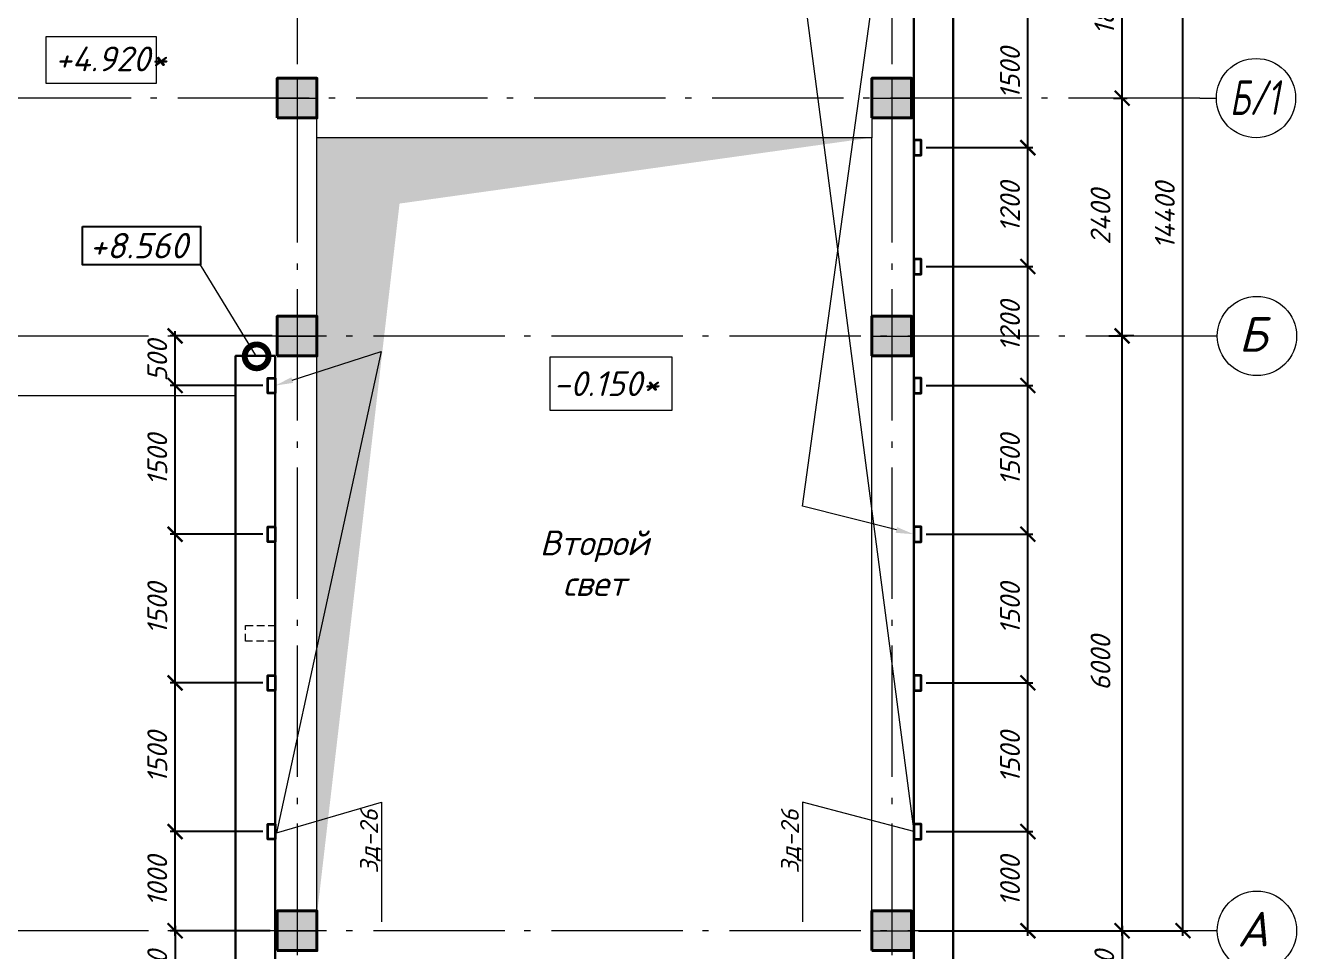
# Model space of a CAD drawing. Header units: millimetres. Extents: x -261261 to 40490, y -238222 to -44846.
# Drawn here: x -64050 to -51226, y -79420 to -70077 of the extents above; entities that cross this region are included whole.
import ezdxf
from ezdxf import colors
from ezdxf.entities.mleader import LeaderData, LeaderLine
from ezdxf.enums import TextEntityAlignment as Align
from ezdxf.math import Vec2, Vec3

# ---------------------------------------------------------------- set-up
doc = ezdxf.new("R2010")
doc.units = ezdxf.units.MM
doc.header["$MEASUREMENT"] = 0
doc.linetypes.add('Double Dashed', pattern=[1797.222233, 1325, -211.666656, 63.333344, -197.222233])
doc.linetypes.add('штриховаяX2', pattern=[38.1, 25.4, -12.7])
doc.layers.get('0').update_dxf_attribs({"lineweight": 5})
for name, color, linetype, lineweight in [('#Бетон', 10, 'Continuous', 35), ('#Выноски', 150, 'Continuous', 15), ('#Оси', 7, 'Continuous', 5), ('колонны_Ном._пера__94', 252, 'Continuous', 13), ('колонны_Ном._пера__99', 7, 'Continuous', 40), ('оси_Ном._пера__96', 7, 'Continuous', 5), ('оси_Ном._пера__97', 7, 'Continuous', 20), ('размеры', 7, 'Continuous', 5), ('текст_Ном._пера__1', 7, 'Continuous', 0), ('текст_Ном._пера__96', 7, 'Continuous', 5), ('текст_Ном._пера__98', 7, 'Continuous', 35), ('текст_Ном._пера__99', 7, 'Continuous', 40), ('чертеж_Ном._пера__96', 7, 'Continuous', 13)]:
    doc.layers.add(name, color=color, linetype=linetype, lineweight=lineweight)
for name, color, linetype in [('#стены наруж', 7, 'Continuous'), ('колонны', 7, 'Continuous'), ('размеры внутр', 7, 'Continuous'), ('текст', 7, 'Continuous')]:
    doc.layers.add(name, color=color, linetype=linetype)
doc.styles.add('GOST 2.304', font='isocpeui.ttf')
doc.styles.get("Standard").update_dxf_attribs({"font": 'isocpeui.ttf'})
doc.styles.add('STEP PR', font='isocpeui.ttf')
doc.dimstyles.get("Standard").update_dxf_attribs({"dimtxt": 200, "dimasz": 150, "dimexe": 50, "dimexo": 50, "dimgap": 80, "dimtad": 1, "dimdec": 0, "dimzin": 0, "dimdsep": 46, "dimtxsty": 'Standard', "dimblk": 'ARCHTICK', "dimcen": 5, "dimdle": 50, "dimadec": 0, "dimazin": 0, "dimtfac": 1, "dimtdec": 0, "dimtofl": 0, "dimtmove": 1, "dimatfit": 3, "dimfxl": 1, "dimtolj": 1, "dimtzin": 0, "dimarcsym": 0})

# ---------------------------------------------------------------- blocks, each defined once
blk = doc.blocks.new('Колонна_15_1', base_point=(22379, 71856))
at = {"layer": 'колонны_Ном._пера__94', "linetype": 'Continuous', "true_color": 0x7d7d7d}
blk.add_hatch(color=8, dxfattribs=at).paths.add_polyline_path([(22179, 71647), (22579, 71647), (22579, 72047), (22179, 72047)])
blk.add_hatch(color=8, dxfattribs=at).paths.add_polyline_path([(22179, 71647), (22579, 71647), (22579, 72047), (22179, 72047)])
at = {"layer": 'колонны_Ном._пера__99', "linetype": 'Continuous', "flags": 128}
blk.add_lwpolyline([(22179, 71647), (22579, 71647), (22579, 72047), (22179, 72047)], close=True, dxfattribs=at)
at = {"layer": 'колонны_Ном._пера__99', "color": 8, "linetype": 'Continuous', "true_color": 0x737373, "flags": 128}
blk.add_lwpolyline([(22179, 71647), (22579, 71647), (22579, 72047), (22179, 72047)], close=True, dxfattribs=at)
at = {"layer": 'оси_Ном._пера__96', "color": 253, "lineweight": 5, "true_color": 0x9c9c9c}
for points in [[(22379, 72047), (22379, 71647)], [(22379, 72047), (22379, 71647)], [(22179, 71847), (22579, 71847)], [(22179, 71847), (22579, 71847)]]:
    blk.add_lwpolyline(points, dxfattribs=at)
blk = doc.blocks.new('_ArchTick')
at = {"color": 0, "linetype": 'ByBlock', "const_width": 0.15}
blk.add_lwpolyline([(-0.5, -0.5), (0.5, 0.5)], dxfattribs=at)
blk = doc.blocks.new('*D435')
at = {"layer": 'Defpoints', "color": 0, "lineweight": 0, "transparency": 16777216}
for p in [(-53123, -70810), (-52986, -70810), (-53169, -73210)]:
    blk.add_point(p, dxfattribs=at)
at = {"layer": 'размеры', "color": 0, "lineweight": -2, "transparency": 16777216}
for p, q in [((-52986, -73260), (-52986, -70760)), ((-53073, -70810), (-52936, -70810)), ((-53119, -73210), (-52936, -73210))]:
    blk.add_line(p, q, dxfattribs=at)
at = {"layer": 'размеры', "color": 0, "lineweight": -2, "transparency": 16777216, "xscale": 150, "yscale": 150, "zscale": 150}
for p, rotation in [((-52986, -70810), 90), ((-52986, -73210), 270)]:
    blk.add_blockref('_ArchTick', p, dxfattribs=dict(at, rotation=rotation))
at = {"layer": 'размеры', "color": 0, "transparency": 16777216, "insert": (-53204, -72010), "char_height": 200, "attachment_point": 5, "rotation": 90}
blk.add_mtext('\\A1;2400', dxfattribs=at)
blk = doc.blocks.new('*D437')
at = {"layer": 'Defpoints', "color": 0, "lineweight": 0, "transparency": 16777216}
for p in [(-53759, -64810), (-52372, -64810), (-52986, -79210)]:
    blk.add_point(p, dxfattribs=at)
at = {"layer": 'размеры', "color": 0, "lineweight": -2, "transparency": 16777216}
for p, q in [((-52372, -79260), (-52372, -64760)), ((-53709, -64810), (-52322, -64810)), ((-52936, -79210), (-52322, -79210))]:
    blk.add_line(p, q, dxfattribs=at)
at = {"layer": 'размеры', "color": 0, "lineweight": -2, "transparency": 16777216, "xscale": 150, "yscale": 150, "zscale": 150}
for p, rotation in [((-52372, -64810), 90), ((-52372, -79210), 270)]:
    blk.add_blockref('_ArchTick', p, dxfattribs=dict(at, rotation=rotation))
at = {"layer": 'размеры', "color": 0, "transparency": 16777216, "insert": (-52555, -71996), "char_height": 200, "attachment_point": 5, "rotation": 90}
blk.add_mtext('\\A1;14400', dxfattribs=at)
blk = doc.blocks.new('*D438')
at = {"layer": 'Defpoints', "color": 0, "lineweight": 0, "transparency": 16777216}
for p in [(-52986, -73210), (-52817, -73210), (-54689, -79210)]:
    blk.add_point(p, dxfattribs=at)
at = {"layer": 'размеры', "color": 0, "lineweight": -2, "transparency": 16777216}
for p, q in [((-52867, -73210), (-53036, -73210)), ((-52986, -79260), (-52986, -73160)), ((-54639, -79210), (-52936, -79210))]:
    blk.add_line(p, q, dxfattribs=at)
at = {"layer": 'размеры', "color": 0, "lineweight": -2, "transparency": 16777216, "xscale": 150, "yscale": 150, "zscale": 150}
for p, rotation in [((-52986, -73210), 90), ((-52986, -79210), 270)]:
    blk.add_blockref('_ArchTick', p, dxfattribs=dict(at, rotation=rotation))
at = {"layer": 'размеры', "color": 0, "transparency": 16777216, "insert": (-53204, -76510), "char_height": 200, "attachment_point": 5, "rotation": 90}
blk.add_mtext('\\A1;6000', dxfattribs=at)
blk = doc.blocks.new('_DotSmall')
at = {"color": 0, "linetype": 'ByBlock', "const_width": 0.5}
blk.add_lwpolyline([(-0.0625, 0, 1), (0.0625, 0, 1)], format="xyb", close=True, dxfattribs=at)
blk = doc.blocks.new('*D510')
at = {"layer": 'Defpoints', "color": 0, "lineweight": 0, "transparency": 16777216}
for p in [(-54689, -79210), (-54689, -80030), (-52986, -80030)]:
    blk.add_point(p, dxfattribs=at)
at = {"layer": 'размеры', "color": 0, "lineweight": -2, "transparency": 16777216}
for p, q in [((-54639, -79210), (-52936, -79210)), ((-52986, -79160), (-52986, -80080)), ((-54639, -80030), (-52936, -80030))]:
    blk.add_line(p, q, dxfattribs=at)
at = {"layer": 'размеры', "color": 0, "lineweight": -2, "transparency": 16777216, "xscale": 150, "yscale": 150, "zscale": 150}
for p, rotation in [((-52986, -79210), 90), ((-52986, -80030), 270)]:
    blk.add_blockref('_ArchTick', p, dxfattribs=dict(at, rotation=rotation))
at = {"layer": 'размеры', "color": 0, "transparency": 16777216, "insert": (-53166, -79620), "char_height": 200, "attachment_point": 5, "rotation": 90}
blk.add_mtext('\\A1;820', dxfattribs=at)
blk = doc.blocks.new('*D513')
at = {"layer": 'Defpoints', "color": 0, "lineweight": 0, "transparency": 16777216}
for p in [(-55014, -78210), (-53937, -78210), (-55089, -79210)]:
    blk.add_point(p, dxfattribs=at)
at = {"layer": 'размеры', "color": 0, "lineweight": -2, "transparency": 16777216}
for p, q in [((-54964, -78210), (-53887, -78210)), ((-53937, -79260), (-53937, -78160)), ((-55039, -79210), (-53887, -79210))]:
    blk.add_line(p, q, dxfattribs=at)
at = {"layer": 'размеры', "color": 0, "lineweight": -2, "transparency": 16777216, "xscale": 150, "yscale": 150, "zscale": 150}
for p, rotation in [((-53937, -78210), 90), ((-53937, -79210), 270)]:
    blk.add_blockref('_ArchTick', p, dxfattribs=dict(at, rotation=rotation))
at = {"layer": 'размеры', "color": 0, "transparency": 16777216, "insert": (-54117, -78710), "char_height": 200, "attachment_point": 5, "rotation": 90}
blk.add_mtext('\\A1;1000', dxfattribs=at)
blk = doc.blocks.new('*D514')
at = {"layer": 'Defpoints', "color": 0, "lineweight": 0, "transparency": 16777216}
for p in [(-55014, -76710), (-53937, -76710), (-55014, -78210)]:
    blk.add_point(p, dxfattribs=at)
at = {"layer": 'размеры', "color": 0, "lineweight": -2, "transparency": 16777216}
for p, q in [((-53937, -78260), (-53937, -76660)), ((-54964, -76710), (-53887, -76710)), ((-54964, -78210), (-53887, -78210))]:
    blk.add_line(p, q, dxfattribs=at)
at = {"layer": 'размеры', "color": 0, "lineweight": -2, "transparency": 16777216, "xscale": 150, "yscale": 150, "zscale": 150}
for p, rotation in [((-53937, -76710), 90), ((-53937, -78210), 270)]:
    blk.add_blockref('_ArchTick', p, dxfattribs=dict(at, rotation=rotation))
at = {"layer": 'размеры', "color": 0, "transparency": 16777216, "insert": (-54117, -77460), "char_height": 200, "attachment_point": 5, "rotation": 90}
blk.add_mtext('\\A1;1500', dxfattribs=at)
blk = doc.blocks.new('*D515')
at = {"layer": 'Defpoints', "color": 0, "lineweight": 0, "transparency": 16777216}
for p in [(-55014, -75210), (-53937, -75210), (-55014, -76710)]:
    blk.add_point(p, dxfattribs=at)
at = {"layer": 'размеры', "color": 0, "lineweight": -2, "transparency": 16777216}
for p, q in [((-54964, -75210), (-53887, -75210)), ((-53937, -76760), (-53937, -75160)), ((-54964, -76710), (-53887, -76710))]:
    blk.add_line(p, q, dxfattribs=at)
at = {"layer": 'размеры', "color": 0, "lineweight": -2, "transparency": 16777216, "xscale": 150, "yscale": 150, "zscale": 150}
for p, rotation in [((-53937, -75210), 90), ((-53937, -76710), 270)]:
    blk.add_blockref('_ArchTick', p, dxfattribs=dict(at, rotation=rotation))
at = {"layer": 'размеры', "color": 0, "transparency": 16777216, "insert": (-54117, -75960), "char_height": 200, "attachment_point": 5, "rotation": 90}
blk.add_mtext('\\A1;1500', dxfattribs=at)
blk = doc.blocks.new('*D516')
at = {"layer": 'Defpoints', "color": 0, "lineweight": 0, "transparency": 16777216}
for p in [(-55014, -73710), (-53937, -73710), (-55014, -75210)]:
    blk.add_point(p, dxfattribs=at)
at = {"layer": 'размеры', "color": 0, "lineweight": -2, "transparency": 16777216}
for p, q in [((-54964, -73710), (-53887, -73710)), ((-53937, -75260), (-53937, -73660)), ((-54964, -75210), (-53887, -75210))]:
    blk.add_line(p, q, dxfattribs=at)
at = {"layer": 'размеры', "color": 0, "lineweight": -2, "transparency": 16777216, "xscale": 150, "yscale": 150, "zscale": 150}
for p, rotation in [((-53937, -73710), 90), ((-53937, -75210), 270)]:
    blk.add_blockref('_ArchTick', p, dxfattribs=dict(at, rotation=rotation))
at = {"layer": 'размеры', "color": 0, "transparency": 16777216, "insert": (-54117, -74460), "char_height": 200, "attachment_point": 5, "rotation": 90}
blk.add_mtext('\\A1;1500', dxfattribs=at)
blk = doc.blocks.new('*D517')
at = {"layer": 'Defpoints', "color": 0, "lineweight": 0, "transparency": 16777216}
for p in [(-55014, -72510), (-53937, -72510), (-55014, -73710)]:
    blk.add_point(p, dxfattribs=at)
at = {"layer": 'размеры', "color": 0, "lineweight": -2, "transparency": 16777216}
for p, q in [((-54964, -72510), (-53887, -72510)), ((-53937, -73760), (-53937, -72460)), ((-54964, -73710), (-53887, -73710))]:
    blk.add_line(p, q, dxfattribs=at)
at = {"layer": 'размеры', "color": 0, "lineweight": -2, "transparency": 16777216, "xscale": 150, "yscale": 150, "zscale": 150}
for p, rotation in [((-53937, -72510), 90), ((-53937, -73710), 270)]:
    blk.add_blockref('_ArchTick', p, dxfattribs=dict(at, rotation=rotation))
at = {"layer": 'размеры', "color": 0, "transparency": 16777216, "insert": (-54117, -73110), "char_height": 200, "attachment_point": 5, "rotation": 90}
blk.add_mtext('\\A1;1200', dxfattribs=at)
blk = doc.blocks.new('*D518')
at = {"layer": 'Defpoints', "color": 0, "lineweight": 0, "transparency": 16777216}
for p in [(-55014, -71310), (-53937, -71310), (-55014, -72510)]:
    blk.add_point(p, dxfattribs=at)
at = {"layer": 'размеры', "color": 0, "lineweight": -2, "transparency": 16777216}
for p, q in [((-53937, -72560), (-53937, -71260)), ((-54964, -71310), (-53887, -71310)), ((-54964, -72510), (-53887, -72510))]:
    blk.add_line(p, q, dxfattribs=at)
at = {"layer": 'размеры', "color": 0, "lineweight": -2, "transparency": 16777216, "xscale": 150, "yscale": 150, "zscale": 150}
for p, rotation in [((-53937, -71310), 90), ((-53937, -72510), 270)]:
    blk.add_blockref('_ArchTick', p, dxfattribs=dict(at, rotation=rotation))
at = {"layer": 'размеры', "color": 0, "transparency": 16777216, "insert": (-54117, -71910), "char_height": 200, "attachment_point": 5, "rotation": 90}
blk.add_mtext('\\A1;1200', dxfattribs=at)
blk = doc.blocks.new('*D519')
at = {"layer": 'Defpoints', "color": 0, "lineweight": 0, "transparency": 16777216}
for p in [(-55014, -69810), (-53937, -69810), (-55014, -71310)]:
    blk.add_point(p, dxfattribs=at)
at = {"layer": 'размеры', "color": 0, "lineweight": -2, "transparency": 16777216}
for p, q in [((-53937, -71360), (-53937, -69760)), ((-54964, -69810), (-53887, -69810)), ((-54964, -71310), (-53887, -71310))]:
    blk.add_line(p, q, dxfattribs=at)
at = {"layer": 'размеры', "color": 0, "lineweight": -2, "transparency": 16777216, "xscale": 150, "yscale": 150, "zscale": 150}
for p, rotation in [((-53937, -69810), 90), ((-53937, -71310), 270)]:
    blk.add_blockref('_ArchTick', p, dxfattribs=dict(at, rotation=rotation))
at = {"layer": 'размеры', "color": 0, "transparency": 16777216, "insert": (-54117, -70560), "char_height": 200, "attachment_point": 5, "rotation": 90}
blk.add_mtext('\\A1;1500', dxfattribs=at)
blk = doc.blocks.new('*D522')
at = {"layer": 'Defpoints', "color": 0, "lineweight": 0, "transparency": 16777216}
for p in [(-62540, -78210), (-61605, -78210), (-61530, -79210)]:
    blk.add_point(p, dxfattribs=at)
at = {"layer": 'размеры', "color": 0, "lineweight": -2, "transparency": 16777216}
for p, q in [((-61655, -78210), (-62590, -78210)), ((-62540, -79260), (-62540, -78160)), ((-61580, -79210), (-62590, -79210))]:
    blk.add_line(p, q, dxfattribs=at)
at = {"layer": 'размеры', "color": 0, "lineweight": -2, "transparency": 16777216, "xscale": 150, "yscale": 150, "zscale": 150}
for p, rotation in [((-62540, -78210), 90), ((-62540, -79210), 270)]:
    blk.add_blockref('_ArchTick', p, dxfattribs=dict(at, rotation=rotation))
at = {"layer": 'размеры', "color": 0, "transparency": 16777216, "insert": (-62720, -78710), "char_height": 200, "attachment_point": 5, "rotation": 90}
blk.add_mtext('\\A1;1000', dxfattribs=at)
blk = doc.blocks.new('*D523')
at = {"layer": 'Defpoints', "color": 0, "lineweight": 0, "transparency": 16777216}
for p in [(-62540, -76710), (-61605, -76710), (-61605, -78210)]:
    blk.add_point(p, dxfattribs=at)
at = {"layer": 'размеры', "color": 0, "lineweight": -2, "transparency": 16777216}
for p, q in [((-62540, -78260), (-62540, -76660)), ((-61655, -76710), (-62590, -76710)), ((-61655, -78210), (-62590, -78210))]:
    blk.add_line(p, q, dxfattribs=at)
at = {"layer": 'размеры', "color": 0, "lineweight": -2, "transparency": 16777216, "xscale": 150, "yscale": 150, "zscale": 150}
for p, rotation in [((-62540, -76710), 90), ((-62540, -78210), 270)]:
    blk.add_blockref('_ArchTick', p, dxfattribs=dict(at, rotation=rotation))
at = {"layer": 'размеры', "color": 0, "transparency": 16777216, "insert": (-62720, -77460), "char_height": 200, "attachment_point": 5, "rotation": 90}
blk.add_mtext('\\A1;1500', dxfattribs=at)
blk = doc.blocks.new('*D524')
at = {"layer": 'Defpoints', "color": 0, "lineweight": 0, "transparency": 16777216}
for p in [(-62540, -75210), (-61605, -75210), (-61605, -76710)]:
    blk.add_point(p, dxfattribs=at)
at = {"layer": 'размеры', "color": 0, "lineweight": -2, "transparency": 16777216}
for p, q in [((-61655, -75210), (-62590, -75210)), ((-62540, -76760), (-62540, -75160)), ((-61655, -76710), (-62590, -76710))]:
    blk.add_line(p, q, dxfattribs=at)
at = {"layer": 'размеры', "color": 0, "lineweight": -2, "transparency": 16777216, "xscale": 150, "yscale": 150, "zscale": 150}
for p, rotation in [((-62540, -75210), 90), ((-62540, -76710), 270)]:
    blk.add_blockref('_ArchTick', p, dxfattribs=dict(at, rotation=rotation))
at = {"layer": 'размеры', "color": 0, "transparency": 16777216, "insert": (-62720, -75960), "char_height": 200, "attachment_point": 5, "rotation": 90}
blk.add_mtext('\\A1;1500', dxfattribs=at)
blk = doc.blocks.new('*D525')
at = {"layer": 'Defpoints', "color": 0, "lineweight": 0, "transparency": 16777216}
for p in [(-62540, -73710), (-61605, -73710), (-61605, -75210)]:
    blk.add_point(p, dxfattribs=at)
at = {"layer": 'размеры', "color": 0, "lineweight": -2, "transparency": 16777216}
for p, q in [((-61655, -73710), (-62590, -73710)), ((-62540, -75260), (-62540, -73660)), ((-61655, -75210), (-62590, -75210))]:
    blk.add_line(p, q, dxfattribs=at)
at = {"layer": 'размеры', "color": 0, "lineweight": -2, "transparency": 16777216, "xscale": 150, "yscale": 150, "zscale": 150}
for p, rotation in [((-62540, -73710), 90), ((-62540, -75210), 270)]:
    blk.add_blockref('_ArchTick', p, dxfattribs=dict(at, rotation=rotation))
at = {"layer": 'размеры', "color": 0, "transparency": 16777216, "insert": (-62720, -74460), "char_height": 200, "attachment_point": 5, "rotation": 90}
blk.add_mtext('\\A1;1500', dxfattribs=at)
blk = doc.blocks.new('*D526')
at = {"layer": 'Defpoints', "color": 0, "lineweight": 0, "transparency": 16777216}
for p in [(-62540, -73210), (-61510, -73210), (-61605, -73710)]:
    blk.add_point(p, dxfattribs=at)
at = {"layer": 'размеры', "color": 0, "lineweight": -2, "transparency": 16777216}
for p, q in [((-61560, -73210), (-62590, -73210)), ((-62540, -73760), (-62540, -73160)), ((-61655, -73710), (-62590, -73710))]:
    blk.add_line(p, q, dxfattribs=at)
at = {"layer": 'размеры', "color": 0, "lineweight": -2, "transparency": 16777216, "xscale": 150, "yscale": 150, "zscale": 150}
for p, rotation in [((-62540, -73210), 90), ((-62540, -73710), 270)]:
    blk.add_blockref('_ArchTick', p, dxfattribs=dict(at, rotation=rotation))
at = {"layer": 'размеры', "color": 0, "transparency": 16777216, "insert": (-62720, -73460), "char_height": 200, "attachment_point": 5, "rotation": 90}
blk.add_mtext('\\A1;500', dxfattribs=at)
blk = doc.blocks.new('*D527')
at = {"layer": 'Defpoints', "color": 0, "lineweight": 0, "transparency": 16777216}
for p in [(-61530, -79210), (-62540, -80030), (-61930, -80030)]:
    blk.add_point(p, dxfattribs=at)
at = {"layer": 'размеры', "color": 0, "lineweight": -2, "transparency": 16777216}
for p, q in [((-61580, -79210), (-62590, -79210)), ((-62540, -79160), (-62540, -80080)), ((-61980, -80030), (-62590, -80030))]:
    blk.add_line(p, q, dxfattribs=at)
at = {"layer": 'размеры', "color": 0, "lineweight": -2, "transparency": 16777216, "xscale": 150, "yscale": 150, "zscale": 150}
for p, rotation in [((-62540, -79210), 90), ((-62540, -80030), 270)]:
    blk.add_blockref('_ArchTick', p, dxfattribs=dict(at, rotation=rotation))
at = {"layer": 'размеры', "color": 0, "transparency": 16777216, "insert": (-62720, -79620), "char_height": 200, "attachment_point": 5, "rotation": 90}
blk.add_mtext('\\A1;820', dxfattribs=at)
blk = doc.blocks.new('*D596')
at = {"layer": 'Defpoints', "color": 0, "lineweight": 0, "transparency": 16777216}
for p in [(-54689, -69010), (-52986, -69010), (-53123, -70810)]:
    blk.add_point(p, dxfattribs=at)
at = {"layer": 'размеры', "color": 0, "lineweight": -2, "transparency": 16777216}
for p, q in [((-52986, -70860), (-52986, -68960)), ((-54639, -69010), (-52936, -69010)), ((-53073, -70810), (-52936, -70810))]:
    blk.add_line(p, q, dxfattribs=at)
at = {"layer": 'размеры', "color": 0, "lineweight": -2, "transparency": 16777216, "xscale": 150, "yscale": 150, "zscale": 150}
for p, rotation in [((-52986, -69010), 90), ((-52986, -70810), 270)]:
    blk.add_blockref('_ArchTick', p, dxfattribs=dict(at, rotation=rotation))
at = {"layer": 'размеры', "color": 0, "transparency": 16777216, "insert": (-53166, -69910), "char_height": 200, "attachment_point": 5, "rotation": 90}
blk.add_mtext('\\A1;1800', dxfattribs=at)

msp = doc.modelspace()

# ---------------------------------------------------------------- hatches: boundary and pattern name
at = {"layer": 'размеры внутр', "true_color": 0xd3d2db}
h = msp.add_hatch(color=254, dxfattribs=at)
h.dxf.hatch_style = 1
h.paths.add_polyline_path([(-55509.6, -71208.9), (-61109.6, -71207.9), (-61109.6, -79010.4), (-61105.7, -79021.1), (-60275.9, -71874.3)])

# ---------------------------------------------------------------- linework, layer by layer
at = {"layer": '#Бетон'}
for points in [[(-55089.1, -71235.4), (-55089.1, -71385.4), (-55014.1, -71385.4), (-55014.1, -71235.4), (-55089.1, -71235.4)], [(-55089.1, -72435.4), (-55089.1, -72585.4), (-55014.1, -72585.4), (-55014.1, -72435.4), (-55089.1, -72435.4)], [(-61529.6, -73635.4), (-61529.6, -73785.4), (-61604.6, -73785.4), (-61604.6, -73635.4), (-61529.6, -73635.4)], [(-55089.1, -73635.4), (-55089.1, -73785.4), (-55014.1, -73785.4), (-55014.1, -73635.4), (-55089.1, -73635.4)], [(-61529.6, -75135.4), (-61529.6, -75285.4), (-61604.6, -75285.4), (-61604.6, -75135.4), (-61529.6, -75135.4)], [(-55089.1, -75135.4), (-55089.1, -75285.4), (-55014.1, -75285.4), (-55014.1, -75135.4), (-55089.1, -75135.4)], [(-61529.6, -76635.4), (-61529.6, -76785.4), (-61604.6, -76785.4), (-61604.6, -76635.4), (-61529.6, -76635.4)], [(-55089.1, -76635.4), (-55089.1, -76785.4), (-55014.1, -76785.4), (-55014.1, -76635.4), (-55089.1, -76635.4)], [(-61529.6, -78135.4), (-61529.6, -78285.4), (-61604.6, -78285.4), (-61604.6, -78135.4), (-61529.6, -78135.4)], [(-55089.1, -78135.4), (-55089.1, -78285.4), (-55014.1, -78285.4), (-55014.1, -78135.4), (-55089.1, -78135.4)]]:
    msp.add_lwpolyline(points, dxfattribs=at)
at = {"layer": '#Бетон', "linetype": 'штриховаяX2', "lineweight": 9, "ltscale": 3}
msp.add_lwpolyline([(-61529.6, -76290.4), (-61829.6, -76290.4), (-61829.6, -76130.4), (-61529.6, -76130.4)], close=True, dxfattribs=at)
at = {"layer": '#стены наруж', "lineweight": 30}
for points in [[(-55089, -64190.4), (-55089.1, -80030.4)], [(-54689, -80030.4), (-54689, -64190.4)], [(-61529.6, -73410.4), (-61929.6, -73410.4), (-61929.6, -80030.4)], [(-61529.6, -80030.4), (-61529.6, -73410.4)]]:
    msp.add_lwpolyline(points, dxfattribs=at)
at = {"layer": 'Defpoints', "color": 8, "linetype": 'штриховаяX2', "lineweight": 5, "ltscale": 5, "true_color": 0x737373, "const_width": 0.5}
msp.add_lwpolyline([(-55109.4, -70610.4), (-55509.7, -70610.4), (-55509.9, -65010.4), (-55109.6, -65010.4)], close=True, dxfattribs=at)
at = {"layer": 'оси_Ном._пера__96', "linetype": 'Double Dashed'}
for p, q in [((-61309.3, -63752.2), (-61309.3, -82481.6)), ((-52201, -70810.4), (-114353.2, -70810.4)), ((-52201, -70810.4), (-52035.3, -70810.4)), ((-52026.2, -73210.4), (-116141.3, -73210.4))]:
    msp.add_line(p, q, dxfattribs=at)
at = {"layer": 'оси_Ном._пера__96', "linetype": 'Double Dashed', "lineweight": 5}
for p, q in [((-55309.3, -63752.2), (-55309.3, -82481.6)), ((-52026.2, -79210.4), (-116141.3, -79210.4))]:
    msp.add_line(p, q, dxfattribs=at)
at = {"layer": 'оси_Ном._пера__97', "linetype": 'Continuous'}
for centre in [(-51635.3, -70810.4), (-51626.2, -73210.4), (-51626.2, -79210.4)]:
    msp.add_ellipse(centre, major_axis=(-282.8, 282.8), ratio=1, start_param=0.7853982, end_param=7.0685835, dxfattribs=at)
at = {"layer": 'текст'}
msp.add_lwpolyline([(-63473.8, -72106.8), (-62283.4, -72106.8), (-62283.4, -72490.8), (-63473.8, -72490.8), (-63473.8, -72106.8)], dxfattribs=at)
at = {"layer": 'текст_Ном._пера__96', "linetype": 'Continuous', "lineweight": 0, "flags": 128}
msp.add_lwpolyline([(-58756.7, -73419.4), (-57529.5, -73419.4), (-57529.5, -73961.2), (-58756.7, -73961.2)], close=True, dxfattribs=at)
at = {"layer": 'текст_Ном._пера__98', "linetype": 'Continuous', "lineweight": 5, "flags": 128}
msp.add_lwpolyline([(-63840.6, -70188.4), (-62731.7, -70188.4), (-62731.7, -70664.4), (-63840.6, -70664.4)], close=True, dxfattribs=at)
at = {"layer": 'чертеж_Ном._пера__96'}
for points in [[(-61109.6, -73010.4), (-61109.6, -71010.4)], [(-55509.6, -71010.4), (-55509.6, -71210.4), (-61109.6, -71210.4), (-61109.6, -71010.4)], [(-55509.6, -73010.4), (-55509.6, -71210.4)], [(-61109.6, -79010.4), (-61109.6, -73410.4)], [(-55509.6, -79010.4), (-55509.6, -73410.4)], [(-71968.1, -73810.4), (-61929.6, -73810.4)]]:
    msp.add_lwpolyline(points, dxfattribs=at)

# ---------------------------------------------------------------- block references
at = {"layer": 'колонны'}
for p in [(-61309.6, -70801.5), (-55309.6, -70801.5), (-61309.6, -73201.5), (-55309.6, -73201.5), (-61309.6, -79201.5), (-55309.6, -79201.5)]:
    msp.add_blockref('Колонна_15_1', p, dxfattribs=at)

# ---------------------------------------------------------------- texts
at = {"layer": '#Оси', "linetype": 'Continuous', "ltscale": 100, "style": 'GOST 2.304', "width": 0.7}
msp.add_text('Б/1', height=350, dxfattribs=at).set_placement((-51649.7, -70805.4), align=Align.MIDDLE_CENTER)
at = {"layer": '#Оси', "linetype": 'Continuous', "ltscale": 100, "style": 'GOST 2.304'}
for s, p in [('Б', (-51667.3, -73194.1)), ('А', (-51667.3, -79194.1))]:
    msp.add_text(s, height=350, dxfattribs=at).set_placement(p, align=Align.MIDDLE_CENTER)
at = {"layer": 'текст', "style": 'STEP PR'}
msp.add_text('+8.560', height=256, dxfattribs=at).set_placement((-62908.1, -72298.8), align=Align.MIDDLE_CENTER)
at = {"layer": 'текст_Ном._пера__1', "linetype": 'Continuous', "char_height": 250, "attachment_point": 7, "style": 'STEP PR'}
for s, insert in [('+4.920*', (-63752.8, -70539.7)), ('-0.150*', (-58724.3, -73816.2))]:
    msp.add_mtext(s, dxfattribs=dict(at, insert=insert))
at = {"layer": 'текст_Ном._пера__99', "linetype": 'Continuous', "insert": (-58309.3, -75502.6), "char_height": 250, "attachment_point": 5, "line_spacing_factor": 0.981818, "style": 'STEP PR'}
msp.add_mtext('Второй\\Pсвет', dxfattribs=at)

# ---------------------------------------------------------------- dimensions: what is measured, and where the dimension line sits
at = {"layer": 'размеры'}
for base, p1, p2, picture, middle in [((-52372.3, -64810.4), (-52986.4, -79210.4), (-53759.1, -64810.4), '*D437', (-52374.7, -71996.1)), ((-52986.4, -70810.4), (-53169.4, -73210.4), (-53122.5, -70810.4), '*D435', (-53024.5, -72010.4)), ((-62539.9, -73210.4), (-61604.6, -73710.4), (-61509.6, -73210.4), '*D526', (-62539.9, -73460.4)), ((-52986.4, -73210.4), (-54689, -79210.4), (-52817.3, -73210.4), '*D438', (-53024.5, -76510.4))]:
    dim = msp.add_linear_dim(base=base, p1=p1, p2=p2, angle=90, dimstyle='Standard', dxfattribs=at)
    dim.commit()
    dim.dimension.update_dxf_attribs({"geometry": picture, "text_midpoint": middle, "dimtype": 160})
for base, p1, p2, picture, middle in [((-52986.4, -69010.4), (-53122.5, -70810.4), (-54689, -69010.4), '*D596', (-53166.4, -69910.4)), ((-53937.4, -69810.4), (-55014.1, -71310.4), (-55014.1, -69810.4), '*D519', (-54117.4, -70560.4)), ((-53937.4, -71310.4), (-55014.1, -72510.4), (-55014.1, -71310.4), '*D518', (-54117.4, -71910.4)), ((-53937.4, -72510.4), (-55014.1, -73710.4), (-55014.1, -72510.4), '*D517', (-54117.4, -73110.4)), ((-62539.9, -73710.4), (-61604.6, -75210.4), (-61604.6, -73710.4), '*D525', (-62719.9, -74460.4)), ((-53937.4, -73710.4), (-55014.1, -75210.4), (-55014.1, -73710.4), '*D516', (-54117.4, -74460.4)), ((-62539.9, -75210.4), (-61604.6, -76710.4), (-61604.6, -75210.4), '*D524', (-62719.9, -75960.4)), ((-53937.4, -75210.4), (-55014.1, -76710.4), (-55014.1, -75210.4), '*D515', (-54117.4, -75960.4)), ((-62539.9, -76710.4), (-61604.6, -78210.4), (-61604.6, -76710.4), '*D523', (-62719.9, -77460.4)), ((-53937.4, -76710.4), (-55014.1, -78210.4), (-55014.1, -76710.4), '*D514', (-54117.4, -77460.4)), ((-62539.9, -78210.4), (-61529.6, -79210.4), (-61604.6, -78210.4), '*D522', (-62719.9, -78710.4)), ((-53937.4, -78210.4), (-55089.1, -79210.4), (-55014.1, -78210.4), '*D513', (-54117.4, -78710.4)), ((-62539.9, -80030.4), (-61529.6, -79210.4), (-61929.6, -80030.4), '*D527', (-62719.9, -79620.4)), ((-52986.4, -80030.4), (-54689, -79210.4), (-54689, -80030.4), '*D510', (-53166.4, -79620.4))]:
    dim = msp.add_linear_dim(base=base, p1=p1, p2=p2, angle=90, dimstyle='Standard', dxfattribs=at)
    dim.commit()
    dim.dimension.update_dxf_attribs({"geometry": picture, "text_midpoint": middle})

# ---------------------------------------------------------------- leaders
at = {"layer": '#Выноски'}
ml = msp.add_multileader_mtext('Standard', dxfattribs=at)
ml.set_content('\\A1;Зд-26\\~\\~', color=256, style='STEP PR')
ml.set_leader_properties(color=256, linetype='ByLayer', lineweight=-1)
ml.build(insert=Vec2(0, 0))
ml.multileader.update_dxf_attribs({"text_left_attachment_type": 6, "text_right_attachment_type": 6, "dogleg_length": 0, "arrow_head_size": 180, "scale": 0.75})
ctx = ml.context
ctx.base_point, ctx.scale, ctx.char_height, ctx.arrow_head_size, ctx.landing_gap_size, ctx.plane_origin, ctx.plane_x_axis, ctx.plane_y_axis = Vec3(-56211.6, -78832.4), 0.75, 180, 180, 75, Vec3(-34364.1, -71572.7), Vec3(0, 1), Vec3(-1, 0)
ctx.left_attachment, ctx.right_attachment, ctx.text_align_type = 6, 6, 2
notes = []
notes.append((ctx, [(1, (1, 1, 0), (-56211.6, -77911.7), (0, -1), 0, [(0, [(-55089.1, -75210.4), (-56211.6, -74928.6), (-55089, -66810.4), (-56211.6, -66662.4), (-55089.1, -69810.4), (-56211.6, -69636.8), (-55089.1, -78210.4)], 0, [])])]))
ctx.mtext.insert, ctx.mtext.text_direction, ctx.mtext.rotation, ctx.mtext.defined_height, ctx.mtext.alignment, ctx.mtext.flow_direction = Vec3(-56427.6, -77986.7), Vec3(0, 1), 1.5707963, 301.3, 3, 5
ml = msp.add_multileader_mtext('Standard', dxfattribs=at)
ml.set_content('\\A1; ', color=256, style='STEP PR')
ml.set_leader_properties(color=256, linetype='ByLayer', lineweight=-1)
ml.set_arrow_properties(name='DOTSMALL')
ml.build(insert=Vec2(0, 0))
ml.multileader.update_dxf_attribs({"text_left_attachment_type": 6, "text_right_attachment_type": 6, "dogleg_length": 0, "arrow_head_size": 480, "scale": 0.8})
ctx = ml.context
ctx.base_point, ctx.scale, ctx.char_height, ctx.arrow_head_size, ctx.landing_gap_size, ctx.plane_origin = Vec3(-62981.6, -72490.8), 0.8, 480, 480, 200, Vec3(4979.9, -123051.5)
ctx.left_attachment, ctx.right_attachment, ctx.text_align_type = 6, 6, 1
notes.append((ctx, [(1, (1, 1, 0), (-62283.4, -72490.8), (-1, 0), 0, [(1, [(-61717.7, -73415.6)], 0, [])])]))
ctx.mtext.insert, ctx.mtext.rotation, ctx.mtext.width, ctx.mtext.defined_height, ctx.mtext.alignment, ctx.mtext.flow_direction = Vec3(-62632.5, -72010.8), 6.2831853, 1386.881, 464.8, 2, 5
ml = msp.add_multileader_mtext('Standard', dxfattribs=at)
ml.set_content('\\A1;Зд-26\\~\\~', color=256, style='STEP PR')
ml.set_leader_properties(color=256, linetype='ByLayer', lineweight=-1)
ml.build(insert=Vec2(0, 0))
ml.multileader.update_dxf_attribs({"text_left_attachment_type": 6, "text_right_attachment_type": 6, "dogleg_length": 0, "arrow_head_size": 180, "scale": 0.75})
ctx = ml.context
ctx.base_point, ctx.scale, ctx.char_height, ctx.arrow_head_size, ctx.landing_gap_size, ctx.plane_origin, ctx.plane_x_axis, ctx.plane_y_axis = Vec3(-60458, -78832.4), 0.75, 180, 180, 75, Vec3(-38610.6, -71572.7), Vec3(0, 1), Vec3(-1, 0)
ctx.left_attachment, ctx.right_attachment, ctx.text_align_type = 6, 6, 2
notes.append((ctx, [(1, (1, 1, 0), (-60458, -77911.7), (0, -1), 0, [(0, [(-61529.6, -73710.4), (-60462.9, -73365.9), (-61518.8, -78223.3)], 0, [])])]))
ctx.mtext.insert, ctx.mtext.text_direction, ctx.mtext.rotation, ctx.mtext.defined_height, ctx.mtext.alignment, ctx.mtext.flow_direction = Vec3(-60674, -77986.7), Vec3(0, 1), 1.5707963, 301.3, 3, 5
for ctx, leaders in notes:
    for number, flags, end, landing, length, lines in leaders:
        leader = LeaderData()
        leader.index, (leader.has_last_leader_line, leader.has_dogleg_vector, leader.attachment_direction) = number, flags
        leader.last_leader_point, leader.dogleg_vector, leader.dogleg_length = Vec3(end), Vec3(landing), length
        for number, points, colour, breaks in lines:
            line = LeaderLine()
            line.index, line.vertices, line.color, line.breaks = number, Vec3.list(points), colors.encode_raw_color(colour), breaks
            leader.lines.append(line)
        ctx.leaders.append(leader)

doc.saveas('drawing.dxf')
